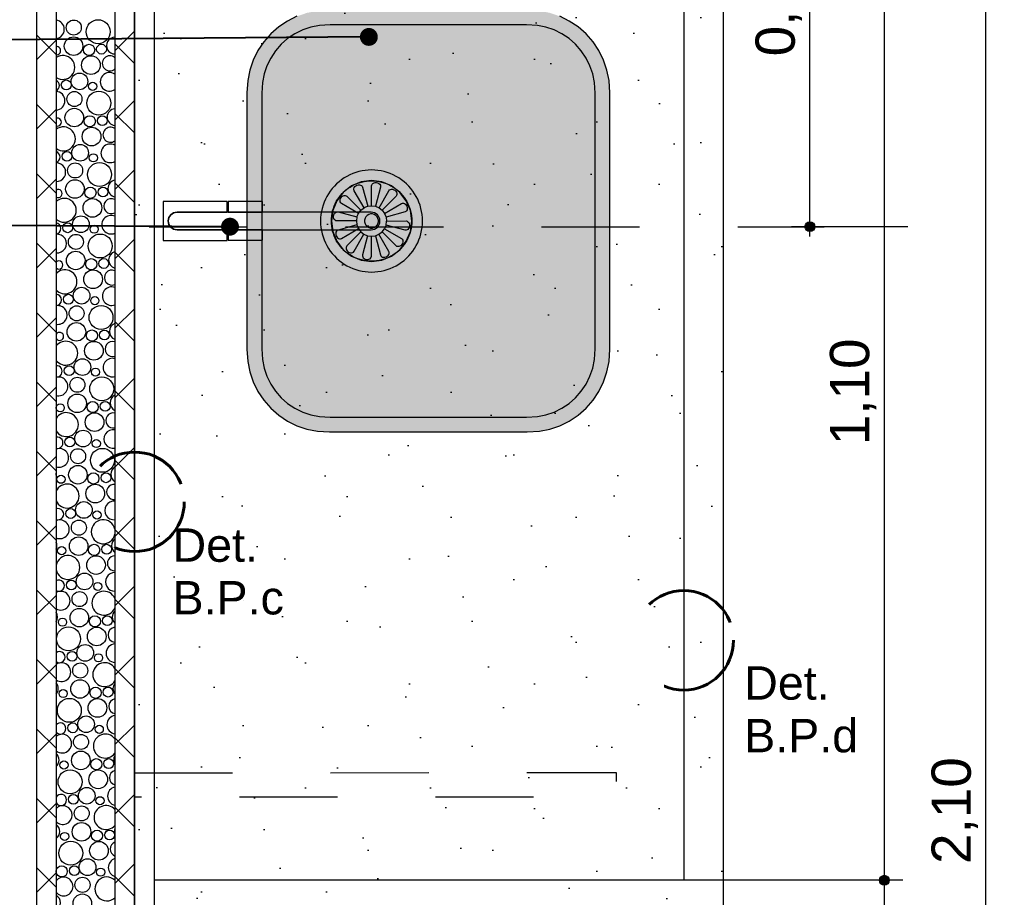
# Model space of a CAD drawing. Header units: metres. Extents: x -1.1 to 45.1, y -1 to 1.8.
# Drawn here: x 23.921 to 24.925, y 0.13 to 1.024 of the extents above; entities that cross this region are included whole.
import ezdxf

# ---------------------------------------------------------------- set-up
doc = ezdxf.new("R2010")
doc.units = ezdxf.units.M
doc.header["$MEASUREMENT"] = 0
doc.linetypes.add('Dashed', pattern=[0.028, 0.018, -0.01])
doc.linetypes.add('Double Dashed', pattern=[0.0325, 0.02, -0.005, 0.0025, -0.005])
doc.layers.add('COTAS DETALHAMENTO.EXEC', color=7, linetype='Continuous')
for name, color, linetype, lineweight, true_color in [('COTAS DETALHAMENTO.EXEC_Caneta_No__167', 7, 'Continuous', 0, 0x0035d5), ('COTAS DETALHAMENTO.EXEC_Caneta_No__24', 7, 'Continuous', 40, 0x851f10), ('COTAS DETALHAMENTO.EXEC_Caneta_No__27', 7, 'Continuous', 0, 0xbd2d17), ('COTAS DETALHAMENTO.EXEC_Caneta_No__97', 7, 'Continuous', 13, 0x6b6b6b), ('EIXO HIDRÁULICO - Executivo.EXEC_Caneta_No__167', 7, 'Continuous', 0, 0x0035d5), ('LOUCAS-METAIS.ARQ_Caneta_No__13', 7, 'Continuous', 0, 0xaaaaaa), ('LOUCAS-METAIS.ARQ_Caneta_No__16', 7, 'Continuous', 0, 0xc9c9c9), ('LOUCAS-METAIS.ARQ_Caneta_No__18', 7, 'Continuous', 0, 0xdfdfdf), ('PAREDE CONSTRUIR_Caneta_No__96', 7, 'Continuous', 0, 0xb6b6b6)]:
    doc.layers.add(name, color=color, linetype=linetype, lineweight=lineweight, true_color=true_color)
doc.layers.add('PAREDE CONSTRUIR_Caneta_No__241', color=7, linetype='Continuous', lineweight=13)
doc.layers.add('PAREDE CONSTRUIR_Caneta_No__83', color=84, linetype='Continuous', lineweight=0)
doc.styles.add('GENERATED_STYLE_1', font='arial.ttf')
doc.dimstyles.new('GENERATED_STYLE__17', dxfattribs={"dimtxt": 0.04, "dimasz": 0.019, "dimexe": 0.18, "dimexo": 0.1, "dimgap": 0, "dimtad": 1, "dimzin": 0, "dimdsep": 46, "dimtxsty": 'GENERATED_STYLE_1', "dimblk": 'ARROWHEAD_11', "dimblk1": 'ARROWHEAD_11', "dimblk2": 'ARROWHEAD_11', "dimcen": 0.09, "dimclrd": 256, "dimclre": 256, "dimclrt": 256, "dimadec": 0, "dimazin": 0, "dimtfac": 1, "dimtdec": 4, "dimtmove": 0, "dimatfit": 3, "dimfxl": 0, "dimtolj": 1, "dimtzin": 0, "dimarcsym": 0})
doc.dimstyles.new('GENERATED_STYLE__20', dxfattribs={"dimtxt": 0.18, "dimasz": 0.03648, "dimexe": 0.18, "dimexo": 0.0625, "dimgap": 0, "dimtad": 0, "dimtih": 1, "dimtoh": 1, "dimdec": 4, "dimzin": 0, "dimdsep": 46, "dimcen": 0.09, "dimadec": 0, "dimazin": 0, "dimtfac": 1, "dimtdec": 4, "dimtmove": 0, "dimatfit": 3, "dimldrblk": 'ARROWHEAD_11', "dimfxl": 0, "dimtolj": 1, "dimtzin": 0, "dimarcsym": 0})
doc.dimstyles.new('GENERATED_STYLE__21', dxfattribs={"dimtxt": 0.04, "dimasz": 0.019, "dimexe": 0.18, "dimexo": 0.3585, "dimgap": 0, "dimtad": 1, "dimzin": 0, "dimdsep": 46, "dimtxsty": 'GENERATED_STYLE_1', "dimblk": 'ARROWHEAD_11', "dimblk1": 'ARROWHEAD_11', "dimblk2": 'ARROWHEAD_11', "dimcen": 0.09, "dimclrd": 256, "dimclre": 256, "dimclrt": 256, "dimadec": 0, "dimazin": 0, "dimtfac": 1, "dimtdec": 4, "dimtmove": 0, "dimatfit": 3, "dimfxl": 0, "dimtolj": 1, "dimtzin": 0, "dimarcsym": 0})
pattern_1 = [(45, (24.339845, 0.04142), (-0.0353553, 0.0353553), []), (135, (24.339845, 0.04142), (0.0353553, 0.0353553), [])]
pattern_2 = [(45, (24.339845, 0.24142), (-0.0636396, 0.0636396), [0, -0.06, 0, -0.09]), (110, (24.539845, 0.24142), (0.084572, 0.030782), [0, -0.044, 0, -0.076])]

# ---------------------------------------------------------------- blocks, each defined once
blk = doc.blocks.new('*X135', base_point=(24.3398, 0.0414))
at = {"layer": 'PAREDE CONSTRUIR_Caneta_No__96', "color": 253, "linetype": 'Continuous', "lineweight": 0, "true_color": 0xb6b6b6}
for centre, radius in [((24.001, 1.012), 0.0122), ((23.9762, 1.0162), 0.00767), ((23.976, 0.9973), 0.00946), ((23.9918, 0.9935), 0.00572), ((24.0045, 0.9942), 0.00501), ((23.9937, 0.978), 0.00954), ((23.982, 0.9614), 0.00851), ((23.9685, 0.9578), 0.00501), ((23.9955, 0.9563), 0.00414), ((23.9769, 0.9434), 0.00767), ((24.0017, 0.9392), 0.0122), ((23.9767, 0.9245), 0.00946), ((23.9925, 0.9207), 0.00572), ((24.0053, 0.9214), 0.00501), ((23.9944, 0.9052), 0.00954), ((23.9827, 0.8886), 0.00851), ((23.9693, 0.885), 0.00501), ((23.9962, 0.8835), 0.00414), ((23.9776, 0.8706), 0.00767), ((24.0025, 0.8664), 0.0122), ((23.9774, 0.8517), 0.00946), ((23.9932, 0.8479), 0.00572), ((24.006, 0.8486), 0.00501), ((23.9952, 0.8325), 0.00954), ((23.9835, 0.8158), 0.00851), ((23.97, 0.8122), 0.00501), ((23.997, 0.8107), 0.00414), ((23.9784, 0.7978), 0.00767), ((24.0032, 0.7936), 0.0122), ((23.9782, 0.7789), 0.00946), ((23.994, 0.7751), 0.00572), ((24.0068, 0.7758), 0.00501), ((23.9959, 0.7597), 0.00954), ((23.9708, 0.7394), 0.00501), ((23.9842, 0.743), 0.00851), ((24.004, 0.7208), 0.0122), ((23.9977, 0.7379), 0.00414), ((23.9791, 0.725), 0.00767), ((23.9789, 0.7061), 0.00946), ((23.9947, 0.7023), 0.00572), ((24.0075, 0.703), 0.00501), ((23.9967, 0.6869), 0.00954), ((23.985, 0.6702), 0.00851), ((23.9715, 0.6666), 0.00501), ((23.9984, 0.6651), 0.00414), ((23.9799, 0.6522), 0.00767), ((24.0047, 0.648), 0.0122), ((23.9797, 0.6333), 0.00946), ((23.9624, 0.6287), 0.00414), ((23.9955, 0.6295), 0.00572), ((24.0082, 0.6302), 0.00501), ((23.9974, 0.6141), 0.00954), ((23.9857, 0.5974), 0.00851), ((23.9722, 0.5938), 0.00501), ((23.9992, 0.5923), 0.00414), ((23.9806, 0.5794), 0.00767), ((24.0054, 0.5752), 0.0122), ((23.9804, 0.5605), 0.00946), ((23.9962, 0.5567), 0.00572), ((24.009, 0.5574), 0.00501), ((23.9632, 0.5559), 0.00414), ((23.9981, 0.5413), 0.00954), ((23.9865, 0.5246), 0.00851), ((23.973, 0.521), 0.00501), ((23.9999, 0.5195), 0.00414), ((23.9814, 0.5066), 0.00767), ((23.9812, 0.4877), 0.00946), ((23.9639, 0.4831), 0.00414), ((23.997, 0.4839), 0.00572), ((24.0097, 0.4846), 0.00501), ((23.9989, 0.4685), 0.00954), ((23.9737, 0.4482), 0.00501), ((23.9872, 0.4518), 0.00851), ((24.0007, 0.4467), 0.00414), ((23.9821, 0.4338), 0.00767), ((23.9819, 0.4149), 0.00946), ((23.9647, 0.4103), 0.00414), ((23.9977, 0.4111), 0.00572), ((24.0105, 0.4118), 0.00501), ((23.9709, 0.3932), 0.0122), ((23.9996, 0.3957), 0.00954), ((23.9879, 0.379), 0.00851), ((23.9745, 0.3754), 0.00501), ((24.0014, 0.3739), 0.00414), ((23.9828, 0.361), 0.00767), ((23.9826, 0.3422), 0.00946), ((23.9654, 0.3375), 0.00414), ((23.9984, 0.3383), 0.00572), ((24.0112, 0.339), 0.00501), ((23.9717, 0.3204), 0.0122), ((24.0004, 0.3229), 0.00954), ((23.9887, 0.3062), 0.00851), ((23.9752, 0.3026), 0.00501), ((24.0022, 0.3011), 0.00414), ((23.9836, 0.2882), 0.00767), ((23.9834, 0.2694), 0.00946), ((23.9992, 0.2655), 0.00572), ((24.0119, 0.2662), 0.00501), ((23.9662, 0.2647), 0.00414), ((23.9724, 0.2476), 0.0122), ((24.0011, 0.2501), 0.00954), ((23.9894, 0.2334), 0.00851), ((23.9759, 0.2298), 0.00501), ((24.0029, 0.2283), 0.00414), ((23.9843, 0.2154), 0.00767), ((23.9841, 0.1966), 0.00946), ((23.9669, 0.1919), 0.00414), ((23.9999, 0.1927), 0.00572), ((24.0127, 0.1934), 0.00501), ((23.9731, 0.1748), 0.0122), ((24.0019, 0.1773), 0.00954), ((23.9639, 0.1563), 0.00572), ((23.9767, 0.157), 0.00501), ((23.9902, 0.1606), 0.00851), ((24.0036, 0.1555), 0.00414), ((23.9851, 0.1426), 0.00767), ((23.9849, 0.1238), 0.00946)]:
    blk.add_circle(centre, radius, dxfattribs=at)
for centre, radius, start, end in [((23.957, 1.0144), 0.00954, 277.2076, 82.7924), ((24.018, 0.9978), 0.00851, 89.0044, 270.9956), ((23.9587, 0.9927), 0.00414, 261.8642, 98.1358), ((23.965, 0.9756), 0.0122, 236.0816, 123.9184), ((24.0129, 0.9798), 0.00767, 46.8259, 313.1741), ((24.0127, 0.9609), 0.00946, 54.8116, 305.1884), ((23.9558, 0.9571), 0.00572, 294.6865, 65.3135), ((23.9577, 0.9416), 0.00954, 272.7367, 87.2633), ((23.9595, 0.9199), 0.00414, 251.2864, 108.7136), ((24.0187, 0.925), 0.00851, 94, 266), ((23.9657, 0.9028), 0.0122, 231.7874, 128.2126), ((24.0136, 0.907), 0.00767, 54.0165, 305.9835), ((24.0134, 0.8881), 0.00946, 60.1391, 299.8609), ((23.9565, 0.8843), 0.00572, 286.7361, 73.2639), ((23.9584, 0.8688), 0.00954, 268.2825, 91.7175), ((24.0195, 0.8522), 0.00851, 99.0264, 260.9736), ((23.9602, 0.8471), 0.00414, 239.9898, 120.0102), ((23.9665, 0.83), 0.0122, 227.2227, 132.7773), ((24.0144, 0.8342), 0.00767, 60.601, 299.399), ((24.0142, 0.8153), 0.00946, 65.1953, 294.8047), ((23.9572, 0.8115), 0.00572, 279.1068, 80.8932), ((23.9592, 0.7961), 0.00954, 263.8178, 96.1822), ((24.0202, 0.7794), 0.00851, 104.124, 255.876), ((23.961, 0.7743), 0.00414, 227.1976, 132.8024), ((23.9672, 0.7572), 0.0122, 222.2925, 137.7075), ((24.0151, 0.7614), 0.00767, 66.7825, 293.2175), ((23.958, 0.7387), 0.00572, 271.638, 88.362), ((24.0149, 0.7425), 0.00946, 70.0527, 289.9473), ((23.9599, 0.7233), 0.00954, 259.3151, 100.6849), ((24.021, 0.7066), 0.00851, 109.3388, 250.6612), ((23.9617, 0.7015), 0.00414, 210.8191, 149.1809), ((23.968, 0.6844), 0.0122, 216.8423, 143.1577), ((24.0159, 0.6886), 0.00767, 72.689, 287.311), ((24.0157, 0.6697), 0.00946, 74.7646, 285.2354), ((23.9587, 0.6659), 0.00572, 264.1972, 95.8028), ((23.9607, 0.6505), 0.00954, 254.7444, 105.2556), ((24.0217, 0.6338), 0.00851, 114.7264, 245.2736), ((23.9687, 0.6116), 0.0122, 210.5869, 149.4131), ((24.0166, 0.6158), 0.00767, 78.4108, 281.5892), ((24.0164, 0.5969), 0.00946, 79.373, 280.627), ((23.9595, 0.5931), 0.00572, 256.6562, 103.3438), ((23.9614, 0.5777), 0.00954, 250.0717, 109.9283), ((24.0225, 0.561), 0.00851, 120.3592, 239.6408), ((23.9497, 0.561), 0.00851, 352.6449, 7.3551), ((23.9694, 0.5388), 0.0122, 202.8643, 157.1357), ((24.0174, 0.543), 0.00767, 84.0173, 275.9827), ((24.0172, 0.5241), 0.00946, 83.9126, 276.0874), ((23.9602, 0.5203), 0.00572, 248.8701, 111.1299), ((23.9621, 0.5049), 0.00954, 245.2561, 114.7439), ((24.0062, 0.5024), 0.0122, 11.9369, 348.0631), ((24.0232, 0.4882), 0.00851, 126.3383, 233.6617), ((23.9505, 0.4882), 0.00851, 334.7747, 25.2253), ((23.9702, 0.466), 0.0122, 190.8884, 169.1116), ((24.0181, 0.4702), 0.00767, 89.5666, 270.4334), ((23.961, 0.4475), 0.00572, 240.6481, 119.3519), ((24.0179, 0.4513), 0.00946, 88.4142, 271.5858), ((24.0069, 0.4296), 0.0122, 23.3925, 336.6075), ((23.9629, 0.4321), 0.00954, 240.2458, 119.7542), ((23.9512, 0.4154), 0.00851, 324.836, 35.164), ((24.0239, 0.4154), 0.00851, 132.8189, 227.1811), ((24.0188, 0.3974), 0.00767, 95.1119, 264.8881), ((24.0186, 0.3786), 0.00946, 92.9059, 267.0941), ((23.9617, 0.3747), 0.00572, 231.6939, 128.3061), ((23.9636, 0.3593), 0.00954, 234.9705, 125.0295), ((24.0077, 0.3568), 0.0122, 30.9922, 329.0078), ((23.9519, 0.3426), 0.00851, 316.9178, 43.0822), ((24.0247, 0.3426), 0.00851, 140.0688, 219.9312), ((24.0196, 0.3246), 0.00767, 100.7058, 259.2942), ((24.0194, 0.3058), 0.00946, 97.4156, 262.5844), ((23.9624, 0.3019), 0.00572, 221.4484, 138.5516), ((23.9644, 0.2865), 0.00954, 229.3289, 130.6711), ((24.0084, 0.284), 0.0122, 37.1869, 322.8131), ((23.9527, 0.2698), 0.00851, 310.034, 49.966), ((24.0254, 0.2698), 0.00851, 148.6438, 211.3562), ((24.0203, 0.2518), 0.00767, 106.4053, 253.5947), ((24.0201, 0.233), 0.00946, 101.9721, 258.0279), ((23.9632, 0.2291), 0.00572, 208.449, 151.551), ((23.9651, 0.2137), 0.00954, 223.161, 136.839), ((24.0091, 0.2112), 0.0122, 42.5999, 317.4001), ((23.9534, 0.197), 0.00851, 303.7872, 56.2128), ((24.0262, 0.197), 0.00851, 160.2339, 199.7661), ((24.0211, 0.179), 0.00767, 112.2777, 247.7223), ((24.0209, 0.1602), 0.00946, 106.6071, 253.3929), ((24.0099, 0.1384), 0.0122, 47.5048, 312.4952), ((23.9659, 0.1409), 0.00954, 216.1813, 143.8187), ((23.9542, 0.1242), 0.00851, 297.9679, 62.0321)]:
    blk.add_arc(centre, radius, start, end, dxfattribs=at)
blk = doc.blocks.new('*D136', base_point=(24.3398, 0.0414))
at = {"layer": 'COTAS DETALHAMENTO.EXEC_Caneta_No__167', "linetype": 'Continuous', "lineweight": 0, "true_color": 0x0035d5}
for points in [[(24.7218, 1.2673), (24.7222, 1.2654), (24.7233, 1.2638), (24.7249, 1.2627), (24.7268, 1.2623), (24.7287, 1.2627), (24.7304, 1.2638), (24.7314, 1.2654), (24.7318, 1.2673), (24.7314, 1.2692), (24.7304, 1.2709), (24.7287, 1.2719), (24.7268, 1.2723), (24.7249, 1.2719), (24.7233, 1.2709), (24.7222, 1.2692)], [(24.7218, 0.8133), (24.7222, 0.8114), (24.7233, 0.8098), (24.7249, 0.8087), (24.7268, 0.8083), (24.7287, 0.8087), (24.7304, 0.8098), (24.7314, 0.8114), (24.7318, 0.8133), (24.7314, 0.8152), (24.7304, 0.8169), (24.7287, 0.8179), (24.7268, 0.8183), (24.7249, 0.8179), (24.7233, 0.8169), (24.7222, 0.8152)]]:
    blk.add_hatch(color=162, dxfattribs=at).paths.add_polyline_path(points)
at = {"layer": 'COTAS DETALHAMENTO.EXEC_Caneta_No__167', "color": 162, "linetype": 'Continuous', "lineweight": 0, "true_color": 0x0035d5}
for p, q in [((24.7268, 1.2723), (24.7268, 1.2773)), ((24.7218, 1.2673), (24.6268, 1.2673)), ((24.7456, 1.2673), (24.7318, 1.2673)), ((24.7268, 0.8183), (24.7268, 1.2623)), ((24.7218, 0.8133), (24.7081, 0.8133)), ((24.8268, 0.8133), (24.7318, 0.8133)), ((24.7268, 0.8033), (24.7268, 0.8083))]:
    blk.add_line(p, q, dxfattribs=at)
for centre in [(24.7268, 1.2673), (24.7268, 0.8133)]:
    blk.add_circle(centre, 0.005, dxfattribs=at)
at = {"layer": 'COTAS DETALHAMENTO.EXEC_Caneta_No__167', "color": 162, "lineweight": 0, "true_color": 0x0035d5, "insert": (24.7188, 0.9869), "char_height": 0.04, "attachment_point": 7, "rotation": 90, "style": 'GENERATED_STYLE_1'}
blk.add_mtext('\\A1;{\\pql;\\fArial|b0|i0|c0|p0;\\W1.000000;0,45}', dxfattribs=at)
blk = doc.blocks.new('ARROWHEAD_11')
at = {"color": 0, "linetype": 'Continuous', "lineweight": 0}
blk.add_line((0, 0), (-1, 0), dxfattribs=at)
at = {"color": 0, "linetype": 'Continuous', "lineweight": 0, "const_width": 0.25, "flags": 128}
blk.add_lwpolyline([(-0.125, 0, 1), (0.125, 0, 1)], format="xyb", close=True, dxfattribs=at)
blk = doc.blocks.new('*D137', base_point=(24.3398, 0.0414))
at = {"layer": 'COTAS DETALHAMENTO.EXEC_Caneta_No__27', "linetype": 'Continuous', "lineweight": 0, "true_color": 0xbd2d17}
for points in [[(24.7977, 0.1473), (24.7981, 0.1454), (24.7992, 0.1438), (24.8008, 0.1427), (24.8027, 0.1423), (24.8046, 0.1427), (24.8062, 0.1438), (24.8073, 0.1454), (24.8077, 0.1473), (24.8073, 0.1492), (24.8062, 0.1509), (24.8046, 0.1519), (24.8027, 0.1523), (24.8008, 0.1519), (24.7992, 0.1509), (24.7981, 0.1492)], [(24.7977, -0.8327), (24.7981, -0.8346), (24.7992, -0.8362), (24.8008, -0.8373), (24.8027, -0.8377), (24.8046, -0.8373), (24.8062, -0.8362), (24.8073, -0.8346), (24.8077, -0.8327), (24.8073, -0.8308), (24.8062, -0.8291), (24.8046, -0.8281), (24.8027, -0.8277), (24.8008, -0.8281), (24.7992, -0.8291), (24.7981, -0.8308)]]:
    blk.add_hatch(color=22, dxfattribs=at).paths.add_polyline_path(points)
at = {"layer": 'COTAS DETALHAMENTO.EXEC_Caneta_No__27', "color": 22, "linetype": 'Continuous', "lineweight": 0, "true_color": 0xbd2d17}
for p, q in [((24.7977, 0.1473), (24.4442, 0.1473)), ((24.8027, -0.8277), (24.8027, 0.1423)), ((24.8215, 0.1473), (24.8077, 0.1473)), ((24.7977, -0.8327), (24.4442, -0.8327)), ((24.8215, -0.8327), (24.8077, -0.8327)), ((24.8027, -0.8427), (24.8027, -0.8377))]:
    blk.add_line(p, q, dxfattribs=at)
for centre in [(24.8027, 0.1473), (24.8027, -0.8327)]:
    blk.add_circle(centre, 0.005, dxfattribs=at)
at = {"layer": 'COTAS DETALHAMENTO.EXEC_Caneta_No__27', "color": 22, "lineweight": 0, "true_color": 0xbd2d17, "insert": (24.7947, -0.3961), "char_height": 0.04, "attachment_point": 7, "rotation": 90, "style": 'GENERATED_STYLE_1'}
blk.add_mtext('\\A1;{\\pql;\\fArial|b0|i0|c0|p0;\\W1.000000;0,98}', dxfattribs=at)
blk = doc.blocks.new('*D138', base_point=(24.3398, 0.0414))
at = {"layer": 'COTAS DETALHAMENTO.EXEC_Caneta_No__27', "linetype": 'Continuous', "lineweight": 0, "true_color": 0xbd2d17}
for points in [[(24.7977, 1.2473), (24.7981, 1.2454), (24.7992, 1.2438), (24.8008, 1.2427), (24.8027, 1.2423), (24.8046, 1.2427), (24.8062, 1.2438), (24.8073, 1.2454), (24.8077, 1.2473), (24.8073, 1.2492), (24.8062, 1.2509), (24.8046, 1.2519), (24.8027, 1.2523), (24.8008, 1.2519), (24.7992, 1.2509), (24.7981, 1.2492)], [(24.7977, 0.1473), (24.7981, 0.1454), (24.7992, 0.1438), (24.8008, 0.1427), (24.8027, 0.1423), (24.8046, 0.1427), (24.8062, 0.1438), (24.8073, 0.1454), (24.8077, 0.1473), (24.8073, 0.1492), (24.8062, 0.1509), (24.8046, 0.1519), (24.8027, 0.1523), (24.8008, 0.1519), (24.7992, 0.1509), (24.7981, 0.1492)]]:
    blk.add_hatch(color=22, dxfattribs=at).paths.add_polyline_path(points)
at = {"layer": 'COTAS DETALHAMENTO.EXEC_Caneta_No__27', "color": 22, "linetype": 'Continuous', "lineweight": 0, "true_color": 0xbd2d17}
for p, q in [((24.7977, 1.2473), (24.4442, 1.2473)), ((24.8215, 1.2473), (24.8077, 1.2473)), ((24.8027, 0.1523), (24.8027, 1.2423)), ((24.7977, 0.1473), (24.4442, 0.1473)), ((24.8215, 0.1473), (24.8077, 0.1473))]:
    blk.add_line(p, q, dxfattribs=at)
for centre in [(24.8027, 1.2473), (24.8027, 0.1473)]:
    blk.add_circle(centre, 0.005, dxfattribs=at)
at = {"layer": 'COTAS DETALHAMENTO.EXEC_Caneta_No__27', "color": 22, "lineweight": 0, "true_color": 0xbd2d17, "char_height": 0.04, "attachment_point": 7, "rotation": 90, "style": 'GENERATED_STYLE_1'}
for s, insert in [('\\A1;{\\pql;\\fArial|b0|i0|c0|p0;\\W1.000000;0,02}', (24.7947, 1.1356)), ('\\A1;{\\pql;\\fArial|b0|i0|c0|p0;\\W1.000000;1,10}', (24.7947, 0.5906))]:
    blk.add_mtext(s, dxfattribs=dict(at, insert=insert))
blk = doc.blocks.new('*D140', base_point=(24.3398, 0.0414))
at = {"layer": 'COTAS DETALHAMENTO.EXEC_Caneta_No__27', "linetype": 'Continuous', "lineweight": 0, "true_color": 0xbd2d17}
for points in [[(24.9013, 1.2673), (24.9017, 1.2654), (24.9027, 1.2638), (24.9044, 1.2627), (24.9063, 1.2623), (24.9082, 1.2627), (24.9098, 1.2638), (24.9109, 1.2654), (24.9113, 1.2673), (24.9109, 1.2692), (24.9098, 1.2709), (24.9082, 1.2719), (24.9063, 1.2723), (24.9044, 1.2719), (24.9027, 1.2709), (24.9017, 1.2692)], [(24.9013, -0.8327), (24.9017, -0.8346), (24.9027, -0.8362), (24.9044, -0.8373), (24.9063, -0.8377), (24.9082, -0.8373), (24.9098, -0.8362), (24.9109, -0.8346), (24.9113, -0.8327), (24.9109, -0.8308), (24.9098, -0.8291), (24.9082, -0.8281), (24.9063, -0.8277), (24.9044, -0.8281), (24.9027, -0.8291), (24.9017, -0.8308)]]:
    blk.add_hatch(color=22, dxfattribs=at).paths.add_polyline_path(points)
at = {"layer": 'COTAS DETALHAMENTO.EXEC_Caneta_No__27', "color": 22, "linetype": 'Continuous', "lineweight": 0, "true_color": 0xbd2d17}
for p, q in [((24.9063, 1.2723), (24.9063, 1.2773)), ((24.9013, 1.2673), (24.5478, 1.2673)), ((24.925, 1.2673), (24.9113, 1.2673)), ((24.9063, -0.8277), (24.9063, 1.2623)), ((24.9013, -0.8327), (24.5478, -0.8327)), ((24.925, -0.8327), (24.9113, -0.8327)), ((24.9063, -0.8427), (24.9063, -0.8377))]:
    blk.add_line(p, q, dxfattribs=at)
for centre in [(24.9063, 1.2673), (24.9063, -0.8327)]:
    blk.add_circle(centre, 0.005, dxfattribs=at)
at = {"layer": 'COTAS DETALHAMENTO.EXEC_Caneta_No__27', "color": 22, "lineweight": 0, "true_color": 0xbd2d17, "insert": (24.8983, 0.1639), "char_height": 0.04, "attachment_point": 7, "rotation": 90, "style": 'GENERATED_STYLE_1'}
blk.add_mtext('\\A1;{\\pql;\\fArial|b0|i0|c0|p0;\\W1.000000;2,10}', dxfattribs=at)

msp = doc.modelspace()

# ---------------------------------------------------------------- hatches: boundary and pattern name
at = {"layer": 'LOUCAS-METAIS.ARQ_Caneta_No__16', "linetype": 'Continuous', "lineweight": 0, "true_color": 0xc9c9c9}
h = msp.add_hatch(dxfattribs=at)
h.set_pattern_fill('Haie_OD_LEGENDA_000c', color=9, style=0, pattern_type=2)
h.set_pattern_definition(pattern_2)
h.paths.add_polyline_path([(24.0382, 1.2473), (24.0382, 0.1473), (24.0582, 0.1473), (24.0582, 1.2473)])
h = msp.add_hatch(dxfattribs=at)
h.set_pattern_fill('Haie_OD_LEGENDA_000c', color=9, style=0, pattern_type=2)
h.set_pattern_definition(pattern_2)
h.paths.add_polyline_path([(24.0582, 1.2473), (24.0582, 0.1473), (24.5982, 0.1473), (24.5982, 1.2473)])
h = msp.add_hatch(dxfattribs=at)
h.set_pattern_fill('Haie_OD_LEGENDA_000c', color=9, style=0, pattern_type=2)
h.set_pattern_definition(pattern_2)
h.paths.add_polyline_path([(24.5982, 1.2473), (24.5982, 0.1473), (24.6382, 0.1473), (24.6382, 1.2473)])
h = msp.add_hatch(dxfattribs=at)
h.set_pattern_fill('Haie_OD_LEGENDA_000c', color=9, style=0, pattern_type=2)
h.set_pattern_definition(pattern_2)
h.paths.add_polyline_path([(24.0382, 0.1473), (24.0382, -0.8327), (24.0582, -0.8327), (24.0582, 0.1473)])
h = msp.add_hatch(dxfattribs=at)
h.set_pattern_fill('Haie_OD_LEGENDA_000c', color=9, style=0, pattern_type=2)
h.set_pattern_definition(pattern_2)
h.paths.add_polyline_path([(24.0582, 0.1473), (24.0582, -0.8327), (24.6382, -0.8327), (24.6382, 0.1473)])
at = {"layer": 'LOUCAS-METAIS.ARQ_Caneta_No__18', "linetype": 'Continuous', "lineweight": 0, "true_color": 0xdfdfdf}
msp.add_hatch(color=254, dxfattribs=at).paths.add_polyline_path([(24.2371, 1.0341), (24.2246, 1.0333), (24.214, 1.0312), (24.2038, 1.0277), (24.1941, 1.0229), (24.1852, 1.0169), (24.1771, 1.0098), (24.17, 1.0017), (24.164, 0.9927), (24.1592, 0.9831), (24.1557, 0.9729), (24.1536, 0.9623), (24.1528, 0.9498), (24.1528, 0.6884), (24.1536, 0.6759), (24.1557, 0.6653), (24.1592, 0.6551), (24.164, 0.6454), (24.17, 0.6365), (24.1771, 0.6283), (24.1852, 0.6212), (24.1941, 0.6152), (24.2038, 0.6105), (24.214, 0.607), (24.2246, 0.6049), (24.2371, 0.6041), (24.4385, 0.6041), (24.451, 0.6049), (24.4616, 0.607), (24.4718, 0.6105), (24.4815, 0.6152), (24.4904, 0.6212), (24.4985, 0.6283), (24.5057, 0.6365), (24.5116, 0.6454), (24.5164, 0.6551), (24.5199, 0.6653), (24.522, 0.6759), (24.5228, 0.6884), (24.5228, 0.9498), (24.522, 0.9623), (24.5199, 0.9729), (24.5164, 0.9831), (24.5116, 0.9927), (24.5057, 1.0017), (24.4985, 1.0098), (24.4904, 1.0169), (24.4815, 1.0229), (24.4718, 1.0277), (24.4616, 1.0312), (24.451, 1.0333), (24.4385, 1.0341)])
at = {"layer": 'PAREDE CONSTRUIR_Caneta_No__83', "linetype": 'Continuous', "lineweight": 0}
h = msp.add_hatch(dxfattribs=at)
h.set_pattern_fill('Placomur_000c', color=84, style=0, pattern_type=2)
h.set_pattern_definition(pattern_1)
h.paths.add_polyline_path([(23.9382, 1.2673), (23.9382, -0.8429), (23.9582, -0.8429), (23.9582, 1.2673)])
h = msp.add_hatch(dxfattribs=at)
h.set_pattern_fill('Placomur_000c', color=84, style=0, pattern_type=2)
h.set_pattern_definition(pattern_1)
h.paths.add_polyline_path([(24.0182, -0.8429), (24.0382, -0.8429), (24.0382, 1.2673), (24.0182, 1.2673)])

# ---------------------------------------------------------------- linework, layer by layer
at = {"layer": 'COTAS DETALHAMENTO.EXEC_Caneta_No__24', "color": 26, "linetype": 'Double Dashed', "lineweight": 40, "ltscale": 4, "true_color": 0x851f10}
for centre in [(24.0382, 0.5329), (24.5982, 0.3918)]:
    msp.add_circle(centre, 0.0507, dxfattribs=at)
at = {"layer": 'COTAS DETALHAMENTO.EXEC_Caneta_No__97', "color": 251, "linetype": 'Dashed', "lineweight": 13, "true_color": 0x6b6b6b, "flags": 128}
msp.add_lwpolyline([(24.0381, 0.2568), (24.5291, 0.257), (24.5291, 0.232), (24.0382, 0.2318)], close=True, dxfattribs=at)
at = {"layer": 'EIXO HIDRÁULICO - Executivo.EXEC_Caneta_No__167', "color": 162, "linetype": 'Dashed', "lineweight": 0, "true_color": 0x0035d5}
msp.add_line((24.0532, 0.8133), (24.7415, 0.8133), dxfattribs=at)
at = {"layer": 'LOUCAS-METAIS.ARQ_Caneta_No__13', "color": 253, "linetype": 'Continuous', "lineweight": 0, "true_color": 0xaaaaaa, "flags": 128}
for points in [[(24.0382, 1.2473), (24.0382, 0.1473), (24.0382, -0.8327)], [(24.0582, 1.2473), (24.0582, 0.1473), (24.0582, -0.8327)], [(24.5982, 1.2473), (24.5982, 0.1473)], [(24.6382, 1.2473), (24.6382, 0.1473), (24.6382, -0.8327)], [(24.5982, 0.1473), (24.0582, 0.1473)]]:
    msp.add_lwpolyline(points, dxfattribs=at)
at = {"layer": 'LOUCAS-METAIS.ARQ_Caneta_No__13', "color": 253, "linetype": 'Continuous', "lineweight": 0, "true_color": 0xaaaaaa}
for points in [[(24.2038, 1.0277), (24.1941, 1.0229), (24.1852, 1.0169), (24.1771, 1.0098), (24.17, 1.0017), (24.164, 0.9927), (24.1592, 0.9831), (24.1557, 0.9729), (24.1536, 0.9623), (24.1528, 0.9498), (24.1528, 0.6884), (24.1536, 0.6759), (24.1557, 0.6653), (24.1592, 0.6551), (24.164, 0.6454), (24.17, 0.6365), (24.1771, 0.6283), (24.1852, 0.6212), (24.1941, 0.6152), (24.2038, 0.6105), (24.214, 0.607), (24.2246, 0.6049), (24.2371, 0.6041), (24.4385, 0.6041), (24.451, 0.6049), (24.4616, 0.607), (24.4718, 0.6105), (24.4815, 0.6152), (24.4904, 0.6212), (24.4985, 0.6283), (24.5057, 0.6365), (24.5116, 0.6454), (24.5164, 0.6551), (24.5199, 0.6653), (24.522, 0.6759), (24.5228, 0.6884), (24.5228, 0.9498), (24.522, 0.9623), (24.5199, 0.9729), (24.5164, 0.9831), (24.5116, 0.9927), (24.5057, 1.0017), (24.4985, 1.0098), (24.4904, 1.0169), (24.4815, 1.0229), (24.4718, 1.0277)], [(24.2759, 0.8341), (24.2722, 0.8326), (24.2621, 0.85), (24.2618, 0.851), (24.2618, 0.852), (24.2622, 0.8531), (24.2628, 0.8541), (24.2638, 0.8549), (24.2649, 0.8555), (24.2661, 0.8559), (24.2674, 0.856), (24.2685, 0.8557), (24.2695, 0.8552), (24.2703, 0.8545), (24.2707, 0.8536), (24.2759, 0.8341), (24.2799, 0.8346), (24.2839, 0.8341), (24.2876, 0.8325), (24.2908, 0.83), (24.2932, 0.8268), (24.2947, 0.823), (24.2952, 0.819), (24.3152, 0.8191), (24.3161, 0.8189), (24.317, 0.8184), (24.3178, 0.8175), (24.3183, 0.8164), (24.3185, 0.8152), (24.3185, 0.8139), (24.3182, 0.8126), (24.3176, 0.8115), (24.3169, 0.8106), (24.316, 0.81), (24.315, 0.8097), (24.314, 0.8098), (24.2947, 0.815), (24.2931, 0.8112), (24.3104, 0.8012), (24.3112, 0.8006), (24.3117, 0.7996), (24.3119, 0.7986), (24.3118, 0.7974), (24.3114, 0.7962), (24.3108, 0.7951), (24.3099, 0.7941), (24.3088, 0.7934), (24.3077, 0.793), (24.3066, 0.793), (24.3056, 0.7932), (24.3048, 0.7938), (24.2906, 0.808), (24.2931, 0.8112)], [(24.2799, 0.8346), (24.2798, 0.8548), (24.28, 0.8558), (24.2805, 0.8567), (24.2813, 0.8574), (24.2824, 0.858), (24.2836, 0.8582), (24.2849, 0.8582), (24.2862, 0.8579), (24.2873, 0.8573), (24.2882, 0.8565), (24.2888, 0.8556), (24.2891, 0.8546), (24.289, 0.8536), (24.2839, 0.8341)], [(24.2665, 0.8269), (24.2492, 0.837), (24.2484, 0.8376), (24.2479, 0.8385), (24.2477, 0.8396), (24.2478, 0.8408), (24.2482, 0.842), (24.2489, 0.8431), (24.2497, 0.844), (24.2508, 0.8447), (24.2519, 0.8451), (24.253, 0.8452), (24.254, 0.8449), (24.2548, 0.8443), (24.269, 0.8301)], [(24.2876, 0.8325), (24.2975, 0.85), (24.2981, 0.8508), (24.299, 0.8513), (24.3001, 0.8515), (24.3013, 0.8514), (24.3025, 0.851), (24.3036, 0.8504), (24.3045, 0.8495), (24.3052, 0.8484), (24.3056, 0.8473), (24.3057, 0.8462), (24.3054, 0.8451), (24.3048, 0.8443), (24.2908, 0.83)], [(24.2932, 0.8268), (24.3104, 0.8369), (24.3114, 0.8373), (24.3124, 0.8373), (24.3135, 0.8369), (24.3144, 0.8362), (24.3153, 0.8353), (24.3159, 0.8342), (24.3162, 0.8329), (24.3163, 0.8316), (24.3161, 0.8305), (24.3156, 0.8295), (24.3149, 0.8287), (24.314, 0.8283), (24.2947, 0.823)], [(24.265, 0.8232), (24.2644, 0.8192), (24.2445, 0.8191), (24.2435, 0.8193), (24.2426, 0.8198), (24.2418, 0.8206), (24.2413, 0.8217), (24.2411, 0.8229), (24.2411, 0.8243), (24.2414, 0.8255), (24.242, 0.8266), (24.2427, 0.8275), (24.2437, 0.8282), (24.2447, 0.8284), (24.2457, 0.8283), (24.265, 0.8232), (24.2665, 0.8269), (24.269, 0.8301), (24.2722, 0.8326)], [(24.2644, 0.8192), (24.2649, 0.8151), (24.2457, 0.8099), (24.2447, 0.8094), (24.244, 0.8087), (24.2435, 0.8077), (24.2433, 0.8065), (24.2434, 0.8053), (24.2437, 0.804), (24.2444, 0.8029), (24.2452, 0.8019), (24.2462, 0.8013), (24.2472, 0.8009), (24.2482, 0.8009), (24.2492, 0.8012), (24.2664, 0.8114), (24.2689, 0.8082), (24.2548, 0.7938), (24.2542, 0.793), (24.254, 0.792), (24.254, 0.7909), (24.2544, 0.7898), (24.2551, 0.7887), (24.256, 0.7878), (24.2571, 0.7871), (24.2583, 0.7867), (24.2595, 0.7866), (24.2606, 0.7869), (24.2615, 0.7874), (24.2621, 0.7882), (24.272, 0.8057), (24.2757, 0.8041), (24.2706, 0.7846), (24.2706, 0.7836), (24.2708, 0.7826), (24.2714, 0.7816), (24.2723, 0.7809), (24.2734, 0.7803), (24.2747, 0.78), (24.276, 0.78), (24.2772, 0.7802), (24.2783, 0.7807), (24.2791, 0.7815), (24.2796, 0.7824), (24.2798, 0.7834), (24.2797, 0.8035), (24.2837, 0.804), (24.2889, 0.7846), (24.2894, 0.7837), (24.2901, 0.7829), (24.2911, 0.7824), (24.2922, 0.7822), (24.2935, 0.7823), (24.2947, 0.7826), (24.2959, 0.7833), (24.2968, 0.7841), (24.2975, 0.7851), (24.2978, 0.7861), (24.2978, 0.7872), (24.2975, 0.7881), (24.2874, 0.8056), (24.2906, 0.808)], [(24.2649, 0.8151), (24.2664, 0.8114)], [(24.2947, 0.815), (24.2952, 0.819)], [(24.2689, 0.8082), (24.272, 0.8057)], [(24.2757, 0.8041), (24.2797, 0.8035)], [(24.2837, 0.804), (24.2874, 0.8056)]]:
    msp.add_lwpolyline(points, dxfattribs=at)
for points in [[(24.4577, 0.6215), (24.466, 0.6244), (24.474, 0.6283), (24.4813, 0.6332), (24.4879, 0.639), (24.4937, 0.6456), (24.4986, 0.6529), (24.5025, 0.6608), (24.5054, 0.6692), (24.5071, 0.6778), (24.5078, 0.6889), (24.5078, 0.9493), (24.5071, 0.9603), (24.5054, 0.969), (24.5025, 0.9773), (24.4986, 0.9852), (24.4937, 0.9926), (24.4879, 0.9992), (24.4813, 1.005), (24.474, 1.0099), (24.466, 1.0138), (24.4577, 1.0166), (24.449, 1.0184), (24.438, 1.0191), (24.2376, 1.0191), (24.2266, 1.0184), (24.2179, 1.0166), (24.2096, 1.0138), (24.2017, 1.0099), (24.1943, 1.005), (24.1877, 0.9992), (24.1819, 0.9926), (24.177, 0.9852), (24.1731, 0.9773), (24.1702, 0.969), (24.1685, 0.9603), (24.1678, 0.9493), (24.1678, 0.6889), (24.1685, 0.6778), (24.1702, 0.6692), (24.1731, 0.6608), (24.177, 0.6529), (24.1819, 0.6456), (24.1877, 0.639), (24.1943, 0.6332), (24.2017, 0.6283), (24.2096, 0.6244), (24.2179, 0.6215), (24.2266, 0.6198), (24.2376, 0.6191), (24.438, 0.6191), (24.449, 0.6198)], [(24.3199, 0.7859), (24.3219, 0.7885), (24.3237, 0.7912), (24.3254, 0.794), (24.3269, 0.7969), (24.3282, 0.7999), (24.3293, 0.803), (24.3302, 0.8061), (24.3309, 0.8093), (24.3314, 0.8126), (24.3317, 0.8158), (24.3318, 0.8191), (24.3317, 0.8223), (24.3314, 0.8256), (24.3309, 0.8288), (24.3302, 0.832), (24.3293, 0.8351), (24.3282, 0.8382), (24.3269, 0.8412), (24.3254, 0.8441), (24.3237, 0.8469), (24.3219, 0.8496), (24.3199, 0.8522), (24.3177, 0.8547), (24.3154, 0.857), (24.313, 0.8591), (24.3104, 0.8611), (24.3077, 0.863), (24.3049, 0.8646), (24.3019, 0.8661), (24.2989, 0.8674), (24.2959, 0.8685), (24.2927, 0.8694), (24.2896, 0.8702), (24.2863, 0.8707), (24.2831, 0.871), (24.2798, 0.8711), (24.2765, 0.871), (24.2733, 0.8707), (24.2701, 0.8702), (24.2669, 0.8694), (24.2637, 0.8685), (24.2607, 0.8674), (24.2577, 0.8661), (24.2548, 0.8646), (24.2519, 0.863), (24.2492, 0.8611), (24.2467, 0.8591), (24.2442, 0.857), (24.2419, 0.8547), (24.2397, 0.8522), (24.2377, 0.8496), (24.2359, 0.8469), (24.2342, 0.8441), (24.2328, 0.8412), (24.2315, 0.8382), (24.2304, 0.8351), (24.2294, 0.832), (24.2287, 0.8288), (24.2282, 0.8256), (24.2279, 0.8223), (24.2278, 0.8191), (24.2279, 0.8158), (24.2282, 0.8126), (24.2287, 0.8093), (24.2294, 0.8061), (24.2304, 0.803), (24.2315, 0.7999), (24.2328, 0.7969), (24.2342, 0.794), (24.2359, 0.7912), (24.2377, 0.7885), (24.2397, 0.7859), (24.2419, 0.7835), (24.2442, 0.7812), (24.2467, 0.779), (24.2492, 0.777), (24.2519, 0.7752), (24.2548, 0.7735), (24.2577, 0.772), (24.2607, 0.7707), (24.2637, 0.7696), (24.2669, 0.7687), (24.2701, 0.768), (24.2733, 0.7675), (24.2765, 0.7672), (24.2798, 0.7671), (24.2831, 0.7672), (24.2863, 0.7675), (24.2896, 0.768), (24.2927, 0.7687), (24.2959, 0.7696), (24.2989, 0.7707), (24.3019, 0.772), (24.3049, 0.7735), (24.3077, 0.7752), (24.3104, 0.777), (24.313, 0.779), (24.3154, 0.7812), (24.3177, 0.7835)], [(24.3003, 0.7833), (24.3088, 0.7898), (24.3153, 0.7984), (24.3194, 0.8084), (24.3208, 0.8191), (24.3194, 0.8298), (24.3153, 0.8398), (24.3088, 0.8483), (24.3003, 0.8549), (24.2904, 0.859), (24.2798, 0.8605), (24.2692, 0.859), (24.2593, 0.8549), (24.2508, 0.8483), (24.2443, 0.8398), (24.2402, 0.8298), (24.2389, 0.8191), (24.2389, 0.8217), (24.2392, 0.8242), (24.2396, 0.8268), (24.2401, 0.8293), (24.2409, 0.8317), (24.2417, 0.8342), (24.2428, 0.8365), (24.2439, 0.8388), (24.2452, 0.841), (24.2467, 0.8432), (24.2483, 0.8452), (24.25, 0.8471), (24.2518, 0.849), (24.2537, 0.8507), (24.2558, 0.8522), (24.2579, 0.8537), (24.2601, 0.855), (24.2624, 0.8562), (24.2648, 0.8572), (24.2672, 0.8581), (24.2697, 0.8588), (24.2722, 0.8593), (24.2747, 0.8598), (24.2773, 0.86), (24.2798, 0.8601), (24.2824, 0.86), (24.285, 0.8598), (24.2875, 0.8593), (24.29, 0.8588), (24.2925, 0.8581), (24.2949, 0.8572), (24.2973, 0.8562), (24.2996, 0.855), (24.3018, 0.8537), (24.3039, 0.8522), (24.306, 0.8507), (24.3079, 0.849), (24.3097, 0.8471), (24.3114, 0.8452), (24.313, 0.8432), (24.3145, 0.841), (24.3158, 0.8388), (24.3169, 0.8365), (24.318, 0.8342), (24.3188, 0.8317), (24.3196, 0.8293), (24.3201, 0.8268), (24.3205, 0.8242), (24.3208, 0.8217), (24.3208, 0.8191), (24.3208, 0.8165), (24.3205, 0.8139), (24.3201, 0.8114), (24.3196, 0.8089), (24.3188, 0.8064), (24.318, 0.804), (24.3169, 0.8016), (24.3158, 0.7993), (24.3145, 0.7971), (24.313, 0.795), (24.3114, 0.793), (24.3097, 0.791), (24.3079, 0.7892), (24.306, 0.7875), (24.3039, 0.7859), (24.3018, 0.7845), (24.2996, 0.7832), (24.2973, 0.782), (24.2949, 0.781), (24.2925, 0.7801), (24.29, 0.7794), (24.2875, 0.7788), (24.285, 0.7784), (24.2824, 0.7782), (24.2798, 0.7781), (24.2773, 0.7782), (24.2747, 0.7784), (24.2722, 0.7788), (24.2697, 0.7794), (24.2672, 0.7801), (24.2648, 0.781), (24.2624, 0.782), (24.2601, 0.7832), (24.2579, 0.7845), (24.2558, 0.7859), (24.2537, 0.7875), (24.2518, 0.7892), (24.25, 0.791), (24.2483, 0.793), (24.2467, 0.795), (24.2452, 0.7971), (24.2439, 0.7993), (24.2428, 0.8016), (24.2417, 0.804), (24.2409, 0.8064), (24.2401, 0.8089), (24.2396, 0.8114), (24.2392, 0.8139), (24.2389, 0.8165), (24.2389, 0.8191), (24.2402, 0.8084), (24.2443, 0.7984), (24.2508, 0.7898), (24.2593, 0.7833), (24.2692, 0.7791), (24.2798, 0.7777), (24.2904, 0.7791)], [(24.1685, 0.8388), (24.1335, 0.8388), (24.1335, 0.8281), (24.1685, 0.8281)], [(24.2807, 0.8119), (24.2825, 0.8124), (24.2842, 0.8133), (24.2855, 0.8147), (24.2864, 0.8163), (24.2869, 0.8181), (24.2869, 0.82), (24.2864, 0.8218), (24.2855, 0.8235), (24.2842, 0.8248), (24.2826, 0.8258), (24.2808, 0.8263), (24.2789, 0.8263), (24.2771, 0.8258), (24.2754, 0.8248), (24.2741, 0.8235), (24.2732, 0.8219), (24.2727, 0.82), (24.2727, 0.8181), (24.2732, 0.8163), (24.2741, 0.8147), (24.2754, 0.8133), (24.277, 0.8124), (24.2789, 0.8119)], [(24.1685, 0.7994), (24.1685, 0.8101), (24.1335, 0.8101), (24.1335, 0.7994)]]:
    msp.add_lwpolyline(points, close=True, dxfattribs=at)
for points in [[(24.1325, 0.7991), (24.1325, 0.8101), (24.0815, 0.8101, -1), (24.0815, 0.8281), (24.1325, 0.8281), (24.1325, 0.839), (24.0675, 0.839), (24.0675, 0.7991)], [(24.2794, 0.8101, 1), (24.2794, 0.8281), (24.0815, 0.8281, 1), (24.0815, 0.8101)]]:
    msp.add_lwpolyline(points, format="xyb", close=True, dxfattribs=at)
at = {"layer": 'PAREDE CONSTRUIR_Caneta_No__241', "color": 7, "linetype": 'Continuous', "lineweight": 13}
for p, q in [((23.9582, 1.2673), (23.9582, -0.8429)), ((24.0182, 1.2673), (24.0182, -0.8429))]:
    msp.add_line(p, q, dxfattribs=at)
for points in [[(23.9382, 1.2673), (23.9382, -0.8429)], [(24.0382, -0.8429), (24.0382, 1.2673)]]:
    msp.add_lwpolyline(points, dxfattribs=at)

# ---------------------------------------------------------------- block references
at = {"layer": 'PAREDE CONSTRUIR_Caneta_No__96', "color": 253, "linetype": 'Continuous', "lineweight": 0, "true_color": 0xb6b6b6}
msp.add_blockref('*X135', (24.3398, 0.0414), dxfattribs=at)

# ---------------------------------------------------------------- texts
at = {"layer": 'COTAS DETALHAMENTO.EXEC_Caneta_No__24', "color": 26, "linetype": 'Continuous', "lineweight": 40, "true_color": 0x851f10, "char_height": 0.034, "attachment_point": 1, "line_spacing_factor": 0.946246, "style": 'GENERATED_STYLE_1'}
for s, insert in [('\\A1;{\\pql;\\fArial|b0|i0|c0|p0;\\W1.000000;Det.\\P\\pqr;\\fArial|b0|i0|c0|p0;\\W1.000000;B.P.\\fArial|b0|i0|c0|p0;\\W1.000000;c}', (24.0769, 0.5058)), ('\\A1;{\\pql;\\fArial|b0|i0|c0|p0;\\W1.000000;Det.\\P\\pqr;\\fArial|b0|i0|c0|p0;\\W1.000000;B.P.\\fArial|b0|i0|c0|p0;\\W1.000000;d}', (24.6598, 0.3653))]:
    msp.add_mtext(s, dxfattribs=dict(at, insert=insert))

# ---------------------------------------------------------------- dimensions: what is measured, and where the dimension line sits
at = {"layer": 'COTAS DETALHAMENTO.EXEC', "color": 22, "linetype": 'Continuous', "lineweight": 0, "true_color": 0xbd2d17}
for base, p1, p2, picture, middle in [((24.9063, 1.2673), (24.6174, -0.8327), (24.6382, 1.2673), '*D140', (24.8783, 0.2157)), ((24.8027, 1.2473), (24.5982, 0.1473), (24.5982, 1.2473), '*D138', (24.7747, 0.6423)), ((24.8027, 0.1473), (24.6382, -0.8327), (24.5982, 0.1473), '*D137', (24.7747, -0.3443))]:
    dim = msp.add_linear_dim(base=base, p1=p1, p2=p2, angle=90, dimstyle='GENERATED_STYLE__21', dxfattribs=at)
    dim.commit()
    dim.dimension.update_dxf_attribs({"geometry": picture, "text_midpoint": middle, "dimtype": 160, "text_rotation": 90})
at = {"layer": 'COTAS DETALHAMENTO.EXEC', "color": 162, "linetype": 'Continuous', "lineweight": 0, "true_color": 0x0035d5}
dim = msp.add_linear_dim(base=(24.7268, 1.2673), p1=(24.7415, 0.8133), p2=(24.6382, 1.2673), angle=90, dimstyle='GENERATED_STYLE__17', dxfattribs=at)
dim.commit()
dim.dimension.update_dxf_attribs({"geometry": '*D136', "text_midpoint": (24.6988, 1.0387), "dimtype": 160, "text_rotation": 90})

# ---------------------------------------------------------------- leaders
at = {"layer": 'COTAS DETALHAMENTO.EXEC_Caneta_No__27', "color": 22, "linetype": 'Continuous', "lineweight": 0, "true_color": 0xbd2d17, "annotation_type": 0, "has_hookline": 1, "hookline_direction": 1}
for points, text_width in [([(24.2771, 1.0067), (23.899, 1.0038)], 0.484), ([(24.1355, 0.8133), (23.899, 0.8145)], 0.4156)]:
    msp.add_leader(points, dimstyle='GENERATED_STYLE__20', dxfattribs=dict(at, text_width=text_width))

doc.saveas('drawing.dxf')
